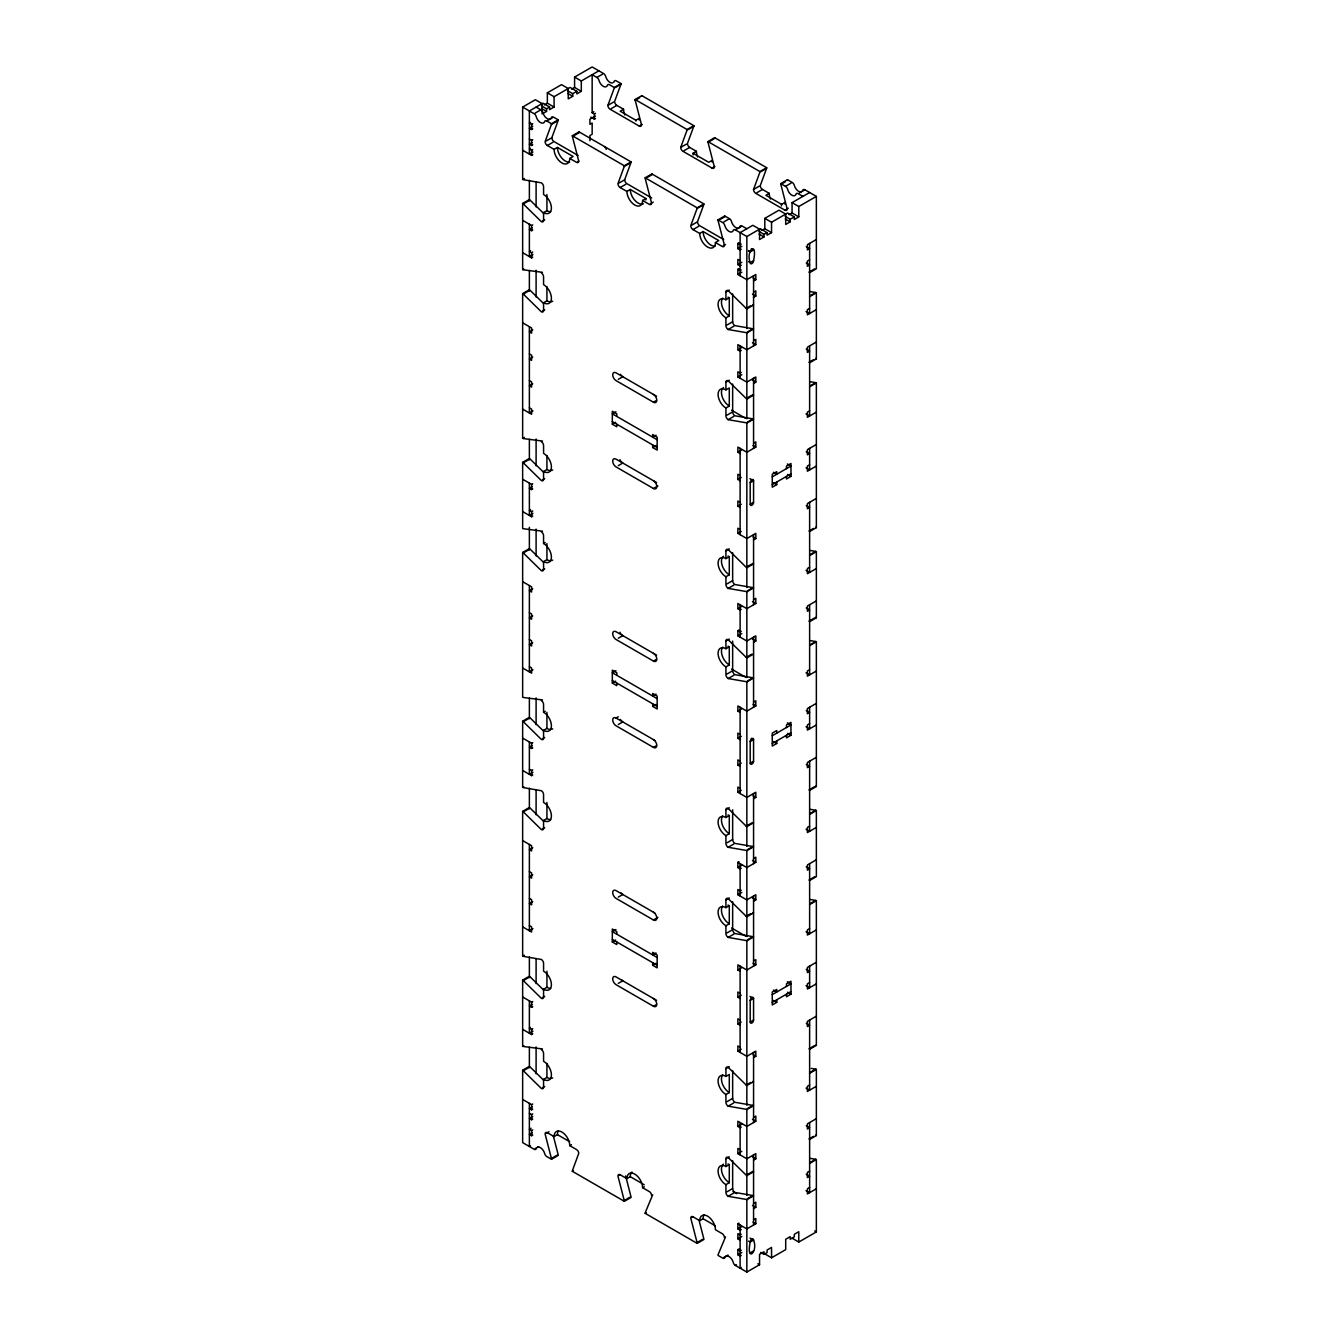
<?xml version="1.0" encoding="UTF-8"?>
<svg xmlns="http://www.w3.org/2000/svg" width="1339" height="1339" viewBox="0 0 1339 1339"><rect width="100%" height="100%" fill="white"/><g stroke="black" fill="none" stroke-linecap="round" stroke-linejoin="round"><path stroke-width="1.5" d="M753.572 260.687L750.208 262.628C745.338 250.711 757.874 239.564 753.572 260.687A2.377 1.372 -60 0 1 751.899 263.599A2.377 1.372 -60 0 1 750.208 262.628L748.534 261.657M550.764 118.635A6.344 3.666 60 0 0 551.4 117.631A3.163 1.824 60 0 1 553.509 117.129L558.246 119.857L551.517 123.74A3.18 1.824 60 0 1 551.417 124.427L545.107 141.616A3.163 1.824 60 0 0 547.35 145.499L554.078 149.382A11.097 6.41 60 0 0 561.928 162.973A11.097 6.41 60 0 0 569.761 158.437L573.125 156.496L557.442 147.441L554.078 149.382M546.228 140.963L551.835 137.733L558.145 120.543A3.18 1.824 60 0 0 558.246 119.857M642.067 124.46L639.272 126.084L610.132 109.262A3.163 1.824 60 0 1 607.889 105.379L614.199 88.19A3.18 1.824 60 0 0 614.283 87.504L621.011 83.621L616.291 80.892A3.163 1.824 60 0 0 614.183 81.394A6.344 3.666 60 0 1 613.547 82.399M621.011 83.621A3.18 1.824 60 0 1 620.928 84.307L614.601 101.496A3.163 1.824 60 0 0 616.844 105.379L623.572 109.262A11.097 6.41 60 0 0 624.861 114.953M577.611 161.684L578.733 161.031L572.423 136.545A3.163 1.824 60 0 1 572.322 135.758L579.051 131.875L631.071 161.902L624.342 165.785A3.163 1.824 60 0 1 624.242 166.471L617.932 183.661A3.163 1.824 60 0 0 620.175 187.544L626.903 191.427A11.097 6.41 60 0 0 634.753 205.018A11.097 6.41 60 0 0 642.603 200.482L645.967 198.54L630.267 189.485L626.903 191.427M619.053 183.008L624.66 179.777L630.97 162.588A3.163 1.824 60 0 0 631.071 161.902M714.892 166.505L712.097 168.128L682.957 151.307A3.163 1.824 60 0 1 680.714 147.424L687.024 130.234A3.163 1.824 60 0 0 687.125 129.548L693.836 125.665L641.833 95.638L635.104 99.521A3.163 1.824 60 0 0 635.205 100.308L641.515 124.795A3.163 1.824 60 0 1 639.272 126.084M693.836 125.665A3.163 1.824 60 0 1 693.753 126.351L687.443 143.541A3.163 1.824 60 0 0 689.685 147.424L696.397 151.307A11.097 6.41 60 0 0 697.686 156.998M642.603 200.482L649.315 204.365A3.163 1.824 60 0 0 651.557 203.076L645.247 178.606A3.163 1.824 60 0 1 645.164 177.802L651.875 173.919L703.896 203.946L697.167 207.83A3.18 1.824 60 0 1 697.083 208.516L690.757 225.705A3.163 1.824 60 0 0 692.999 229.588L699.728 233.471A11.097 6.41 60 0 0 707.578 247.062A11.097 6.41 60 0 0 715.428 242.543L718.792 240.602L703.092 231.53L699.728 233.471M691.878 225.069L697.485 221.822L703.795 204.633A3.18 1.824 60 0 0 703.896 203.946M788.286 208.231L784.922 210.173L755.782 193.352A3.163 1.824 60 0 1 753.539 189.469L759.849 172.279A3.18 1.824 60 0 0 759.949 171.593L766.678 167.71L714.658 137.683L707.929 141.566A3.163 1.824 60 0 0 708.03 142.352L714.34 166.839A3.163 1.824 60 0 1 712.097 168.128M766.678 167.71A3.18 1.824 60 0 1 766.577 168.396L760.267 185.585A3.163 1.824 60 0 0 762.51 189.469L769.239 193.352A11.097 6.41 60 0 0 770.511 199.042M652.679 1194.823L645.247 1212.649A3.163 1.824 60 0 0 645.164 1213.335L697.167 1243.362L703.896 1239.479A3.163 1.824 60 0 0 703.795 1238.692L699.058 1220.331M725.52 1236.868L718.072 1254.693A3.163 1.824 60 0 0 717.989 1255.379L722.709 1258.108A3.163 1.824 60 0 0 724.817 1257.606A6.344 3.666 60 0 1 729.052 1256.601A6.344 3.666 60 0 1 733.287 1262.493A3.163 1.824 60 0 0 735.396 1265.439L746.844 1272.05L759.548 1264.719L759.548 1254.358L764.033 1251.764L764.033 1254.358L767.063 1252.618L767.063 1250.023L771.549 1247.429L771.549 1257.79L764.82 1253.907M543.902 213.688L530.01 200.063A3.18 1.824 60 0 0 529.374 199.578L522.645 203.461A3.18 1.824 60 0 1 523.298 203.946L541.341 221.655A3.163 1.824 60 0 0 543.567 220.366L543.567 212.6A11.097 6.41 60 0 0 551.417 208.064A11.097 6.41 60 0 0 543.567 194.473L543.567 186.707A3.163 1.824 60 0 0 541.341 182.824L523.298 179.694A3.18 1.841 60 0 1 522.645 179.426L522.645 107.07L535.349 99.739L542.077 103.622L542.077 113.982M547.35 92.826L554.078 96.709L554.078 107.053L547.35 103.17L547.35 92.826L561.51 84.642L568.238 88.525L568.238 98.885L572.724 96.291L572.724 93.697L567.669 90.784M598.884 70.833L581.31 80.976L581.31 91.32L574.582 87.437L574.582 77.093L592.156 66.95L603.604 73.561A3.163 1.824 60 0 1 605.713 76.507A6.344 3.666 60 0 0 612.542 82.951M542.077 103.622L529.374 110.953L529.374 154.102L532.955 152.043M554.078 96.709L570.113 87.437L576.824 91.32L576.824 93.914L581.31 91.32M544.354 104.894L547.35 103.17M571.602 89.177L574.582 87.437M535.232 113.045L540.822 109.798A3.163 1.824 60 0 1 542.948 112.761A6.344 3.666 60 0 0 549.76 119.188M595.52 113.33L594.399 113.982L592.156 112.694L592.156 74.716L596.876 77.444L602.483 74.214M541.525 105.898L546.563 108.81L549.593 107.053L549.593 109.647L554.078 107.053M572.724 93.697L576.824 91.32M543.567 113.112L546.563 111.388L546.563 108.81M530.495 122.401L529.374 123.037L531.616 124.343L532.738 123.69M532.738 126.284L529.374 128.226L531.616 129.515L532.738 128.862M522.645 107.07L534.11 113.698A3.163 1.824 60 0 1 536.219 116.644A6.344 3.666 60 0 0 540.454 122.535A6.344 3.666 60 0 0 544.672 121.514A3.163 1.824 60 0 1 546.781 121.012L552.388 117.782M551.417 124.427L557.024 121.196M615.321 87.537L620.928 84.307M529.374 139.005L531.616 140.294L532.738 139.658M532.186 142.57L529.374 144.177L531.616 145.482L532.738 144.83M530.495 148.278L529.374 148.93L531.616 150.219L532.738 149.583M592.156 112.694L593.83 111.723M607.889 105.379L613.48 102.132M595.286 116.058L589.913 119.154L589.913 124.343L592.156 123.037L592.156 134.251L589.913 135.557L589.913 140.729M547.35 145.499L552.957 142.269M611.254 108.61L616.844 105.379M522.645 150.219L531.616 155.408L532.738 154.755M590.8 117.079L594.399 119.154L595.52 118.518M573.544 135.909L579.151 132.661A3.163 1.824 60 0 1 579.051 131.875M635.205 100.308L639.674 97.714M623.572 109.262L620.208 111.204L635.908 120.259L639.272 118.317A11.097 6.41 60 0 1 639.138 119.891M522.645 179.426L524.336 178.455M523.298 203.946L528.888 200.716M543.567 212.6L546.931 210.658A11.097 6.41 60 0 0 550.68 211.713M624.242 166.471L629.849 163.241M688.146 129.582L693.753 126.351M522.645 220.332L531.616 225.521L532.738 224.868M542.462 221.002L544.688 219.713M532.186 227.781L529.374 229.404L531.616 230.693L532.738 230.04M680.714 147.424L686.321 144.177M620.175 187.544L625.782 184.313M684.078 150.654L689.685 147.424M647.49 177.3L651.976 174.723A3.163 1.824 60 0 1 651.875 173.919M708.03 142.352L713.637 139.122M693.167 154.973A11.097 6.41 60 0 1 693.033 153.249L696.397 151.307M530.495 250.761L529.374 251.397L531.616 252.703L532.738 252.05M532.955 254.51L529.374 256.586L529.374 224.216M522.645 252.703L531.616 257.875L532.738 257.222M522.645 203.461L522.645 269.574L523.767 268.921M650.436 203.729L653.248 202.105M522.645 269.574A3.18 1.841 60 0 0 523.298 269.825L542.462 272.302M542.462 441.05L523.298 438.573A3.163 1.824 60 0 1 522.645 438.322L522.645 293.609L529.374 289.726A3.18 1.824 60 0 1 530.01 290.195L543.55 303.484M522.645 293.609A3.18 1.824 60 0 1 523.298 294.078L528.888 290.848M697.083 208.516L702.674 205.285M760.97 171.626L766.577 168.396M523.298 294.078L541.341 311.786A3.163 1.824 60 0 0 543.567 310.497L543.567 302.731L546.931 300.79A11.097 6.41 60 0 0 552.706 301.191M542.462 311.15L544.688 309.845M753.539 189.469L759.146 186.221M692.999 229.588L698.607 226.358M756.903 192.699L762.51 189.469M715.428 242.543L722.156 246.426A3.163 1.824 60 0 0 724.399 245.121L718.072 220.65A3.163 1.824 60 0 1 717.989 219.847L724.717 215.964L729.437 218.692A3.163 1.824 60 0 1 731.546 221.638A6.344 3.666 60 0 0 735.781 227.53A6.344 3.666 60 0 0 739.998 226.525A3.163 1.824 60 0 1 742.124 226.023L746.844 228.751M784.922 210.173A3.163 1.824 60 0 0 787.165 208.884L780.855 184.397A3.163 1.824 60 0 1 780.754 183.61L787.483 179.727L792.219 182.455A3.163 1.824 60 0 1 794.328 185.401A6.344 3.666 60 0 0 801.14 191.845M720.6 219.194L724.801 216.767A3.163 1.824 60 0 1 724.717 215.964M780.855 184.397L785.34 181.819M532.738 329.93L529.374 331.871L531.616 333.16L531.616 327.988L522.645 322.816M769.239 193.352L765.875 195.293L781.558 204.348L784.922 202.407A11.097 6.41 60 0 1 784.788 203.98M723.83 221.939L729.437 218.692M780.754 183.61L785.491 186.339L791.098 183.108M717.989 219.847L722.709 222.575A3.163 1.824 60 0 1 724.817 225.521A6.344 3.666 60 0 0 729.052 231.413A6.344 3.666 60 0 0 733.287 230.408A3.163 1.824 60 0 1 735.396 229.906L741.003 226.659M799.283 193.017L804.89 189.77L816.355 196.398L816.355 268.754L809.626 272.637M764.82 218.374L771.549 222.257L771.549 232.618L764.82 228.735L764.82 218.374L778.98 210.19L785.708 214.073L785.708 224.433L790.194 221.839L790.194 219.261L785.156 216.349M816.355 196.398L798.78 206.524L798.78 216.885L792.069 213.001L792.069 202.641L809.626 192.515M723.278 245.773L725.52 244.485M532.738 357.111L529.374 359.053L531.616 360.358L531.616 355.17L529.374 353.881M735.396 229.906L746.844 236.518L759.548 229.187L759.548 239.53L764.033 236.953L764.033 234.358L758.995 231.446M771.549 222.257L787.583 213.001L794.312 216.885L794.312 219.479L798.78 216.885M741.237 249.238L740.116 249.891L737.873 248.602L737.873 243.413L738.994 242.777M761.824 230.459L764.82 228.735M789.073 214.725L792.069 213.001M741.237 244.066L740.116 244.719L737.873 243.413M737.873 248.602L741.806 246.326M764.033 234.358L767.063 232.618L767.063 235.195L771.549 232.618M790.194 219.261L794.312 216.885M740.116 260.687L737.873 259.381L737.873 264.57L741.806 262.293M532.738 383.858L529.374 385.799L531.616 387.105L531.616 381.916L529.374 380.627M741.237 265.206L740.116 265.858L737.873 264.57M753.572 280.956L755.815 279.667L755.815 274.478L746.844 279.667L737.873 274.478L737.873 269.306L738.994 268.654M741.237 269.959L740.116 270.595L737.873 269.306M737.873 274.478L741.806 272.219M732.651 293.927L732.651 321.745A3.163 1.824 60 0 0 734.893 325.628L752.936 328.758A3.18 1.841 60 0 1 753.572 329.026L746.844 332.909A3.18 1.841 60 0 0 746.208 332.641L728.165 329.511A3.163 1.824 60 0 1 725.922 325.628L725.922 317.862A11.097 6.41 60 0 1 718.072 304.271A11.097 6.41 60 0 1 725.922 299.752L725.922 291.986L729.286 290.044M816.355 239.53L807.384 244.719L807.384 249.891L809.626 248.602L806.262 246.661M532.955 410.922L529.374 412.998L529.374 326.699M725.922 299.752L729.286 297.81L729.286 315.92L725.922 317.862M753.572 292.17L755.815 290.881L755.815 296.053L753.572 297.358M809.626 259.816L807.384 261.105L807.384 266.294L809.626 264.988L806.262 263.047M618.3 379.339L622.786 376.744A4.753 2.745 60 0 1 620.409 374.234M725.922 291.986A3.163 1.824 60 0 1 728.165 290.68L746.208 308.388L750.694 305.811M808.99 272.152L814.581 268.921M522.645 438.322L524.336 437.351M727.044 324.992L732.651 321.745M728.165 329.511L733.772 326.281M747.329 331.988L752.936 328.758M810.112 295.752L815.702 292.521A3.18 1.824 60 0 1 816.355 292.772L816.355 358.885L809.626 362.769M542.462 531.198L523.298 528.721A3.18 1.841 60 0 1 522.645 528.453L522.645 462.357L529.374 458.474A3.18 1.824 60 0 1 530.01 458.942L543.55 472.232M809.626 296.655L816.355 292.772M522.645 462.357A3.18 1.824 60 0 1 523.298 462.825L528.888 459.595M615.923 411.776L612.325 413.851L657.164 439.744M753.572 340.709L755.815 339.42L755.815 344.608L746.844 349.78L737.873 344.608L737.873 349.78L741.806 347.521M809.626 308.355L807.384 309.644L807.384 314.832L816.355 309.644M616.81 416.446L616.81 413.851L612.325 411.257L612.325 424.212L615.689 422.27M741.237 350.433L740.116 351.069L737.873 349.78M656.595 396.26L616.074 372.861A4.753 2.745 60 0 0 612.71 374.803A4.753 2.745 60 0 0 616.074 380.627L653.432 402.202L656.428 400.478M523.298 462.825L541.341 480.534A3.163 1.824 60 0 0 543.567 479.245L543.567 471.479L546.931 469.537A11.097 6.41 60 0 0 552.706 469.939M522.645 479.228L531.616 484.4L532.738 483.747M542.462 479.881L544.688 478.592M532.186 486.66L529.374 488.283L531.616 489.572L532.738 488.936M741.237 372.426L740.116 373.079L737.873 371.79L737.873 376.962L746.844 382.134L755.815 376.962L755.815 382.134L753.572 383.439M732.651 384.059L732.651 411.893A3.163 1.824 60 0 0 734.893 415.776L752.936 418.889A3.163 1.824 60 0 1 753.572 419.157L746.844 423.04A3.163 1.824 60 0 0 746.208 422.789L728.165 419.659A3.163 1.824 60 0 1 725.922 415.776L725.922 408.01A11.097 6.41 60 0 1 718.072 394.419A11.097 6.41 60 0 1 725.922 389.883L725.922 382.117L729.286 380.176M737.873 376.962L741.806 374.702M725.922 389.883L729.286 387.942L729.286 406.068L725.922 408.01M816.355 342.014L807.384 347.186L807.384 352.375L809.626 351.069L806.262 349.128M656.043 435.208L652.679 437.15L652.679 434.556L657.164 437.15L657.164 450.088L652.679 447.511L652.679 444.916M530.495 509.64L529.374 510.293L531.616 511.582L532.738 510.929M532.955 513.389L529.374 515.465L529.374 483.111M618.3 465.637L622.786 463.043A4.753 2.745 60 0 1 620.945 461.352M522.645 511.582L531.616 516.754L532.738 516.118M652.679 447.511L656.043 445.569M747.329 397.884L751.815 395.29M808.99 362.283L813.459 359.706M727.044 415.123L732.651 411.893M728.165 419.659L733.772 416.412M747.329 422.136L752.936 418.889M810.112 385.883L815.702 382.653A3.18 1.824 60 0 1 816.355 382.921L816.355 527.633L809.626 531.516M542.462 699.946L523.298 697.468A3.163 1.824 60 0 1 522.645 697.201L522.645 552.488L529.374 548.605A3.18 1.824 60 0 1 530.01 549.074L543.55 562.363M809.626 386.804L816.355 382.921M522.645 552.488A3.18 1.824 60 0 1 523.298 552.957L528.888 549.726M523.298 552.957L541.341 570.665A3.163 1.824 60 0 0 543.567 569.376L543.567 561.61A11.097 6.41 60 0 0 551.417 557.074A11.097 6.41 60 0 0 543.567 543.483L545.258 542.513M656.595 482.559L616.074 459.16A4.753 2.745 60 0 0 612.71 461.101A4.753 2.745 60 0 0 616.074 466.926L653.432 488.501L657.918 485.906M543.567 561.61L546.931 559.669A11.097 6.41 60 0 0 550.68 560.74M753.572 443.192L755.815 441.903L755.815 447.075L746.844 452.247L737.873 447.075L737.873 452.247L741.237 450.306M809.626 410.839L807.384 412.127L807.384 417.299L816.355 412.127M542.462 570.029L544.688 568.724M532.738 588.809L529.374 590.75L531.616 592.056L531.616 586.867L522.645 581.695M740.116 475.546L737.873 474.257L737.873 479.429L741.237 477.487M750.208 482.676L753.572 480.734A2.377 1.372 -60 0 0 751.899 479.764A2.377 1.372 -60 0 0 750.208 482.676L750.208 504.251A2.377 1.372 -60 0 0 751.899 505.221A2.377 1.372 -60 0 0 753.572 502.309L753.572 480.734L749.991 478.659M816.355 444.481L807.384 449.67L807.384 454.842L809.626 453.553L806.262 451.611M772.252 476.851L790.947 466.056L787.349 463.98M532.738 615.99L529.374 617.932L531.616 619.237L531.616 614.049L529.374 612.76M772.252 484.618L790.947 473.822M740.116 502.309L737.873 501.004L737.873 506.192L741.237 504.251M809.626 464.767L807.384 466.056L807.384 471.244L816.355 466.056M776.754 482.007L776.754 484.601L772.268 487.195L772.268 474.24L776.754 471.663L776.754 474.24L773.39 472.299M786.478 468.633L786.478 466.056L790.964 463.461L790.964 476.399L786.478 478.994L786.478 476.399M750.208 504.251L753.572 502.309M532.738 642.753L529.374 644.695L531.616 645.984L531.616 640.812L529.374 639.506M740.116 529.491L737.873 528.185L737.873 533.374L741.237 531.432M816.355 498.426L807.384 503.598L807.384 508.77L809.626 507.481L806.262 505.539M732.651 552.806L732.651 580.641A3.163 1.824 60 0 0 734.893 584.524L752.936 587.637A3.18 1.841 60 0 1 753.572 587.905L746.844 591.788A3.18 1.841 60 0 0 746.208 591.52L728.165 588.407A3.163 1.824 60 0 1 725.922 584.524L725.922 576.758A11.097 6.41 60 0 1 718.072 563.167A11.097 6.41 60 0 1 725.922 558.631L725.922 550.865L729.286 548.923M753.572 539.835L755.815 538.546L755.815 533.374L746.844 538.546L737.873 533.374M532.955 669.801L529.374 671.877L529.374 585.578M725.922 558.631L729.286 556.689L729.286 574.816L725.922 576.758M618.3 638.218L622.786 635.623A4.753 2.745 60 0 1 620.945 633.933M747.329 566.631L751.815 564.037M808.99 531.031L813.459 528.453M727.044 583.871L732.651 580.641M728.165 588.407L733.772 585.16M747.329 590.884L752.936 587.637M810.112 554.631L815.702 551.4A3.18 1.824 60 0 1 816.355 551.668L816.355 617.764L809.626 621.647M543.55 821.242L530.01 807.969A3.163 1.824 60 0 0 529.374 807.484L522.645 811.367A3.163 1.824 60 0 1 523.298 811.852L541.341 829.561A3.163 1.824 60 0 0 543.567 828.255L543.567 820.489A11.097 6.41 60 0 0 551.417 815.97A11.097 6.41 60 0 0 543.567 802.379L543.567 794.613A3.163 1.824 60 0 0 541.341 790.73L523.298 787.6A3.163 1.824 60 0 1 522.645 787.332L522.645 721.236L529.374 717.353A3.163 1.824 60 0 1 530.01 717.821L543.55 731.111M809.626 555.551L816.355 551.668M522.645 721.236A3.163 1.824 60 0 1 523.298 721.704L528.888 718.474M523.298 721.704L541.341 739.413A3.163 1.824 60 0 0 543.567 738.124L543.567 730.358A11.097 6.41 60 0 0 551.417 725.822A11.097 6.41 60 0 0 543.567 712.231L545.258 711.26M615.923 670.672L612.325 672.73L657.164 698.623M753.572 599.604L755.815 598.299L755.815 603.487L746.844 608.659L737.873 603.487L737.873 608.659L741.806 606.4M809.626 567.234L807.384 568.539L807.384 573.711L816.355 568.539M616.81 675.325L616.81 672.73L612.325 670.153L612.325 683.091L615.689 681.149M741.237 609.312L740.116 609.948L737.873 608.659M656.595 655.156L616.074 631.74A4.753 2.745 60 0 0 612.71 633.682A4.753 2.745 60 0 0 616.074 639.506L653.432 661.081L656.428 659.357M543.567 730.358L546.931 728.416A11.097 6.41 60 0 0 550.68 729.487M522.645 738.107L531.616 743.279L532.738 742.643M542.462 738.777L544.688 737.471M532.186 745.555L529.374 747.162L531.616 748.468L532.738 747.815M753.572 642.318L755.815 641.03L755.815 635.841L746.844 641.03L737.873 635.841L737.873 630.669L738.994 630.016M741.237 631.322L740.116 631.958L737.873 630.669M732.651 641.08L732.651 670.772A3.163 1.824 60 0 0 734.893 674.655L752.936 677.785A3.163 1.824 60 0 1 753.572 678.036L746.844 681.919A3.163 1.824 60 0 0 746.208 681.668L728.165 678.538A3.163 1.824 60 0 1 725.922 674.655L725.922 666.889A11.097 6.41 60 0 1 718.072 653.298A11.097 6.41 60 0 1 725.922 648.762L725.922 640.996L729.286 639.054M737.873 635.841L741.806 633.581M725.922 648.762L729.286 646.821L729.286 664.947L725.922 666.889M816.355 600.893L807.384 606.065L807.384 611.254L809.626 609.948L806.262 608.006M656.043 694.087L652.679 696.029L652.679 693.451L657.164 696.029L657.164 708.984L652.679 706.389L652.679 703.795M656.428 745.656L653.432 747.38L616.074 725.805A4.753 2.745 60 0 1 612.71 719.98A4.753 2.745 60 0 1 616.074 718.039L618.3 716.75M529.374 769.172L531.616 770.461L532.738 769.825M532.955 772.285L529.374 774.344L529.374 741.99M618.3 724.516L622.786 721.922A4.753 2.745 60 0 1 620.409 719.411M522.645 770.461L531.616 775.649L532.738 774.996M652.679 706.389L656.043 704.448M725.922 640.996A3.163 1.824 60 0 1 728.165 639.707L746.208 657.416L751.815 654.185M808.99 621.179L814.581 617.932M522.645 787.332L523.767 786.696M753.572 654.018L746.844 657.901A3.18 1.824 60 0 1 746.208 657.416M727.044 674.002L732.651 670.772M728.165 678.538L733.772 675.308M747.329 681.015L752.936 677.785M810.112 644.779L815.702 641.532A3.18 1.824 60 0 1 816.355 641.799L816.355 786.512L809.626 790.395M809.626 645.683L816.355 641.799M523.298 811.852L528.888 808.605M543.567 820.489L546.931 818.547A11.097 6.41 60 0 0 550.68 819.619M753.572 702.071L755.815 700.782L755.815 705.954L746.844 711.143L737.873 705.954L737.873 711.143L741.237 709.201M809.626 669.718L807.384 671.006L807.384 676.195L816.355 671.006M542.462 828.908L544.688 827.619M532.738 847.704L529.374 849.646L531.616 850.934L531.616 845.763L522.645 840.574M740.116 734.442L737.873 733.136L737.873 738.325L741.237 736.383M750.208 741.555L753.572 739.613A2.377 1.372 -60 0 0 751.899 738.643A2.377 1.372 -60 0 0 750.208 741.555L750.208 763.13A2.377 1.372 -60 0 0 751.899 764.1A2.377 1.372 -60 0 0 753.572 761.188L753.572 739.613L751.33 738.325M816.355 703.377L807.384 708.549L807.384 713.72L809.626 712.432L806.262 710.49M772.252 735.73L790.947 724.935L787.349 722.876M532.738 874.886L529.374 876.827L531.616 878.116L531.616 872.944L529.374 871.639M772.252 743.496L790.947 732.718M740.116 761.188L737.873 759.899L737.873 765.071L741.237 763.13M809.626 723.646L807.384 724.951L807.384 730.123L816.355 724.951M776.754 740.902L776.754 743.48L772.268 746.074L772.268 733.136L776.754 730.542L776.754 733.136M786.478 727.529L786.478 724.935L790.964 722.34L790.964 735.295L786.478 737.873L786.478 735.295M750.208 763.13L753.572 761.188M532.738 901.632L529.374 903.574L531.616 904.863L531.616 899.691L529.374 898.402M740.116 788.37L737.873 787.081L737.873 792.253L741.237 790.311M816.355 757.305L807.384 762.477L807.384 767.665L809.626 766.36L806.262 764.418M732.651 809.827L732.651 839.52A3.163 1.824 60 0 0 734.893 843.403L752.936 846.533A3.163 1.824 60 0 1 753.572 846.784L746.844 850.667A3.163 1.824 60 0 0 746.208 850.416L728.165 847.286A3.163 1.824 60 0 1 725.922 843.403L725.922 835.636A11.097 6.41 60 0 1 718.072 822.046A11.097 6.41 60 0 1 725.922 817.51L725.922 809.744L729.286 807.802M753.572 798.73L755.815 797.425L755.815 792.253L746.844 797.425L737.873 792.253M532.955 928.68L529.374 930.756L529.374 844.457M725.922 817.51L729.286 815.568L729.286 833.695L725.922 835.636M618.3 897.097L622.786 894.519A4.753 2.745 60 0 1 620.945 892.812M725.922 809.744A3.163 1.824 60 0 1 728.165 808.455L746.208 826.163L751.815 822.933M808.99 789.926L814.581 786.679M522.645 811.367L522.645 956.079L524.336 955.109M753.572 822.749L746.844 826.632A3.18 1.824 60 0 1 746.208 826.163M727.044 842.75L732.651 839.52M728.165 847.286L733.772 844.055M747.329 849.763L752.936 846.533M810.112 813.526L815.702 810.279A3.163 1.824 60 0 1 816.355 810.547L816.355 876.643L809.626 880.526M542.462 1048.956L523.298 1046.479A3.163 1.824 60 0 1 522.645 1046.228L522.645 980.115L529.374 976.231A3.163 1.824 60 0 1 530.01 976.717L543.55 989.99M809.626 814.43L816.355 810.547M522.645 980.115A3.163 1.824 60 0 1 523.298 980.6L528.888 977.353M615.923 929.551L612.325 931.626L657.164 957.502M741.237 868.191L740.116 868.844L737.873 867.538L737.873 862.366L738.994 861.713M737.873 867.538L741.806 865.279M753.572 858.483L755.815 857.194L755.815 862.366L746.844 867.538L737.873 862.366M809.626 826.13L807.384 827.418L807.384 832.59L816.355 827.418M616.81 934.204L616.81 931.626L612.325 929.032L612.325 941.97L615.689 940.028M654.821 912.997L616.074 890.636A4.753 2.745 60 0 0 612.71 892.577A4.753 2.745 60 0 0 616.074 898.402L653.432 919.977L657.918 917.382M523.298 980.6L541.341 998.308A3.163 1.824 60 0 0 543.567 997.003L543.567 989.236L546.931 987.295A11.097 6.41 60 0 0 550.68 988.366M522.645 996.986L531.616 1002.158L532.738 1001.522M542.462 997.655L544.688 996.367M532.186 1004.434L529.374 1006.041L531.616 1007.346L532.738 1006.694M741.237 890.201L740.116 890.837L737.873 889.548L737.873 894.72L746.844 899.908L755.815 894.72L755.815 899.908L753.572 901.197M732.651 901.833L732.651 929.651A3.163 1.824 60 0 0 734.893 933.534L752.936 936.664A3.163 1.824 60 0 1 753.572 936.932L746.844 940.815A3.163 1.824 60 0 0 746.208 940.547L728.165 937.417A3.163 1.824 60 0 1 725.922 933.534L725.922 925.768A11.097 6.41 60 0 1 718.072 912.177A11.097 6.41 60 0 1 725.922 907.658L725.922 899.892L729.286 897.95M737.873 894.72L741.806 892.46M725.922 907.658L729.286 905.716L729.286 923.826L725.922 925.768M816.355 859.772L807.384 864.961L807.384 870.132L809.626 868.844L806.262 866.902M656.043 952.983L652.679 954.925L652.679 952.33L657.164 954.925L657.164 967.863L652.679 965.268L652.679 962.691M530.495 1027.415L529.374 1028.051L531.616 1029.356L532.738 1028.703M532.955 1031.164L529.374 1033.239L529.374 1000.869M618.3 983.395L622.786 980.801A4.753 2.745 60 0 1 621.547 979.813M522.645 1029.356L531.616 1034.528L532.738 1033.875M652.679 965.268L656.043 963.327M725.922 899.892A3.163 1.824 60 0 1 728.165 898.586L746.208 916.294L750.694 913.717M808.99 880.058L814.581 876.827M522.645 1046.228L523.767 1045.575M727.044 932.898L732.651 929.651M728.165 937.417L733.772 934.187M747.329 939.894L752.936 936.664M810.112 903.658L815.702 900.427A3.163 1.824 60 0 1 816.355 900.678L816.355 1045.391L809.626 1049.274M553.258 1135.623L558.145 1154.603A3.163 1.824 60 0 1 558.246 1155.39L551.517 1159.273L546.781 1156.545A3.163 1.824 60 0 1 544.672 1153.599A6.344 3.666 60 0 0 540.454 1147.707A6.344 3.666 60 0 0 536.219 1148.711A3.163 1.824 60 0 1 534.11 1149.23L522.645 1142.602L522.645 1070.246L529.374 1066.363A3.163 1.824 60 0 1 530.01 1066.848L543.55 1080.138M809.626 904.561L816.355 900.678M522.645 1070.246A3.163 1.824 60 0 1 523.298 1070.731L528.888 1067.501M656.595 1000.333L616.074 976.918A4.753 2.745 60 0 0 612.71 978.859A4.753 2.745 60 0 0 616.074 984.684L653.432 1006.259L656.428 1004.535M523.298 1070.731L541.341 1088.44A3.163 1.824 60 0 0 543.567 1087.151L543.567 1079.385L546.931 1077.443A11.097 6.41 60 0 0 552.706 1077.845M753.572 960.95L755.815 959.661L755.815 964.85L746.844 970.022L737.873 964.85L737.873 970.022L741.237 968.08M809.626 928.596L807.384 929.885L807.384 935.074L816.355 929.885M542.462 1087.787L544.688 1086.498M522.645 1099.47L531.616 1104.642L532.738 1103.989M532.186 1106.901L529.374 1108.525L531.616 1109.813L532.738 1109.177M529.374 1113.278L531.616 1114.567L532.738 1113.914M740.116 993.32L737.873 992.032L737.873 997.204L741.237 995.262M532.738 1116.508L529.374 1118.45L531.616 1119.739L532.738 1119.103M750.208 1000.434L753.572 998.492L753.572 1020.067A2.377 1.372 -60 0 1 751.899 1022.979A2.377 1.372 -60 0 1 750.208 1022.008L750.208 1000.434A2.377 1.372 -60 0 1 751.899 997.522A2.377 1.372 -60 0 1 753.572 998.492L749.991 996.434M816.355 962.256L807.384 967.428L807.384 972.616L809.626 971.311L806.262 969.369M531.064 1128.258L529.374 1129.229L531.616 1130.534L532.738 1129.882M532.186 1132.794L529.374 1134.418L531.616 1135.706L532.738 1135.054M772.252 994.609L790.947 983.83L787.349 981.755M772.252 1002.375L790.947 991.596M546.228 1133.363L549.023 1131.74M740.116 1020.067L737.873 1018.778L737.873 1023.95L741.237 1022.008M809.626 982.525L807.384 983.83L807.384 989.002L816.355 983.83M776.754 999.781L776.754 1002.375L772.268 1004.953L772.268 992.015L776.754 989.421L776.754 992.015L773.39 990.073M786.478 986.408L786.478 983.814L790.964 981.236L790.964 994.174L786.478 996.768L786.478 994.174M530.495 1145.849L529.374 1146.485L529.374 1103.353M750.208 1022.008L753.572 1020.067M551.517 1159.273A3.163 1.824 60 0 0 551.417 1158.486L545.107 1133.999A3.163 1.824 60 0 1 547.35 1132.71L554.078 1136.593L557.442 1134.652A11.097 6.41 60 0 1 558.38 1130.886M535.232 1148.577L536.353 1147.925M537.475 1147.289L538.596 1146.636M554.078 1136.593A11.097 6.41 60 0 1 561.928 1132.058A11.097 6.41 60 0 1 569.761 1145.648L571.452 1144.678M551.417 1158.486L557.024 1155.239M740.116 1047.249L737.873 1045.96L737.873 1051.132L741.237 1049.19M732.651 1070.581L732.651 1098.398A3.163 1.824 60 0 0 734.893 1102.282L752.936 1105.411A3.163 1.824 60 0 1 753.572 1105.679L746.844 1109.562A3.163 1.824 60 0 0 746.208 1109.295L728.165 1106.165A3.163 1.824 60 0 1 725.922 1102.282L725.922 1094.515A11.097 6.41 60 0 1 718.072 1080.924A11.097 6.41 60 0 1 725.922 1076.405L725.922 1068.639L729.286 1066.698M816.355 1016.184L807.384 1021.372L807.384 1026.544L809.626 1025.256L806.262 1023.314M753.572 1057.609L755.815 1056.32L755.815 1051.132L746.844 1056.32L737.873 1051.132M725.922 1076.405L729.286 1074.464L729.286 1092.574L725.922 1094.515M625.631 1175.927L630.97 1196.648A3.163 1.824 60 0 1 631.071 1197.434L624.342 1201.317L572.322 1171.29L573.443 1170.637M725.922 1068.639A3.163 1.824 60 0 1 728.165 1067.334L746.208 1085.042L750.694 1082.448M808.99 1048.805L814.581 1045.558M727.044 1101.646L732.651 1098.398M728.165 1106.165L733.772 1102.934M619.053 1175.408L620.175 1174.755L626.903 1178.638L630.267 1176.696A11.097 6.41 60 0 1 631.924 1172.094M747.329 1108.642L752.936 1105.411M810.112 1072.405L815.702 1069.175A3.163 1.824 60 0 1 816.355 1069.426L816.355 1135.539L809.626 1139.422M809.626 1073.309L816.355 1069.426M753.572 1117.362L755.815 1116.073L755.815 1121.245L746.844 1126.434L737.873 1121.245L737.873 1126.434L741.806 1124.157M809.626 1085.008L807.384 1086.297L807.384 1091.486L816.355 1086.297M741.237 1127.07L740.116 1127.723L737.873 1126.434M626.903 1178.638A11.097 6.41 60 0 1 634.753 1174.102A11.097 6.41 60 0 1 642.603 1187.693L644.277 1186.722M624.342 1201.317A3.163 1.824 60 0 0 624.242 1200.531L629.849 1197.284M732.651 1160.712L732.651 1188.547A3.163 1.824 60 0 0 734.893 1192.43L752.936 1195.543A3.163 1.824 60 0 1 753.572 1195.811L746.844 1199.694A3.163 1.824 60 0 0 746.208 1199.426L728.165 1196.313A3.163 1.824 60 0 1 725.922 1192.43L725.922 1184.664A11.097 6.41 60 0 1 718.072 1171.073A11.097 6.41 60 0 1 725.922 1166.537L725.922 1158.771L729.286 1156.829M740.116 1149.732L737.873 1148.427L737.873 1153.615L741.806 1151.339M725.922 1166.537L729.286 1164.595L729.286 1182.722L725.922 1184.664M645.164 1213.335L646.285 1212.699M816.355 1118.668L807.384 1123.839L807.384 1129.011L809.626 1127.723L806.262 1125.781M753.572 1160.076L755.815 1158.787L755.815 1153.615L746.844 1158.787L737.873 1153.615M747.329 1174.537L751.815 1171.943M808.99 1138.937L813.459 1136.342M727.044 1191.777L732.651 1188.547M691.878 1217.452L692.999 1216.8L699.728 1220.683L703.092 1218.741A11.097 6.41 60 0 1 704.046 1214.975M728.165 1196.313L733.772 1193.066M747.329 1198.79L752.936 1195.543M810.112 1162.537L815.702 1159.306A3.163 1.824 60 0 1 816.355 1159.574L816.355 1231.93L798.78 1242.056L792.069 1238.173M809.626 1163.457L816.355 1159.574M753.572 1203.443L755.815 1202.154L755.815 1207.326L753.572 1208.632M809.626 1171.089L807.384 1172.378L807.384 1177.55L809.626 1176.261L806.262 1174.32M697.167 1243.362A3.163 1.824 60 0 0 697.083 1242.575L702.674 1239.345M741.237 1229.553L740.116 1230.19L737.873 1228.901L737.873 1223.729L738.994 1223.076M737.873 1228.901L741.806 1226.641M753.572 1219.846L755.815 1218.54L755.815 1223.729L746.844 1228.901L737.873 1223.729M809.626 1187.475L807.384 1188.781L807.384 1193.953L816.355 1188.781M741.237 1234.29L740.116 1234.943L737.873 1233.654L737.873 1238.826L740.116 1240.115M737.873 1238.826L741.806 1236.566M723.83 1257.472L728.031 1255.045M741.237 1255.446L740.116 1256.082L737.873 1254.794L737.873 1249.622L738.994 1248.969M741.237 1250.258L740.116 1250.911L737.873 1249.622M737.873 1254.794L741.806 1252.534M750.208 1252.852L753.572 1250.911M735.396 1265.439L736.517 1264.786M741.237 1267.514L740.116 1268.167L740.116 1225.018M771.549 1257.79L785.708 1249.622L785.708 1239.261L790.194 1236.667L790.194 1239.261L794.312 1236.885L794.312 1234.29L798.78 1231.713L798.78 1242.056M809.693 291.484L815.702 292.521M810.296 381.715L815.702 382.653M810.296 550.463L815.702 551.4M810.296 640.594L815.702 641.532M810.296 809.342L815.702 810.279M810.296 899.49L815.702 900.427M811.2 1068.388L815.702 1069.175M810.296 1158.369L815.702 1159.306M614.283 87.504L609.563 84.775A3.163 1.824 60 0 0 607.454 85.278A6.344 3.666 60 0 1 603.22 86.282A6.344 3.666 60 0 1 599.002 80.39A3.163 1.824 60 0 0 596.876 77.444M635.104 99.521L687.125 129.548M707.929 141.566L759.949 171.593M802.898 196.398L798.178 193.653A3.163 1.824 60 0 0 796.052 194.172A6.344 3.666 60 0 1 791.834 195.176A6.344 3.666 60 0 1 787.6 189.284A3.163 1.824 60 0 0 785.491 186.339M574.582 77.093L581.31 80.976M792.069 202.641L798.78 206.524M693.033 153.249L708.733 162.304L712.097 160.362A11.097 6.41 60 0 1 711.963 161.935M567.669 93.379L572.724 96.291M785.156 218.927L790.194 221.839M542.864 103.17L549.593 107.053M760.334 228.735L767.063 232.618M759.548 229.187L752.819 225.303L740.116 232.635L740.116 275.784M541.525 108.476L546.563 111.388M758.995 234.04L764.033 236.953M536.102 107.07L540.822 109.798M546.781 121.012L551.517 123.74M572.322 135.758L624.342 165.785M645.164 177.802L697.167 207.83M751.33 248.602L753.572 249.891L750.208 251.832L748.534 250.862M748.534 250.544L750.208 251.514M578.08 155.475L554.078 141.616A3.163 1.824 60 0 1 551.835 137.733M651.675 197.971L626.903 183.661A3.163 1.824 60 0 1 624.66 179.777M723.73 239.564L699.728 225.705A3.163 1.824 60 0 1 697.485 221.822M569.761 158.437L576.49 162.32A3.163 1.824 60 0 0 578.733 161.031M753.02 278.043L755.815 279.667M806.045 311.468L809.626 313.527L809.626 243.413M752.451 294.111L755.815 296.053M752.451 342.667L755.815 344.608M752.451 380.192L755.815 382.134M806.045 413.935L809.626 416.011L809.626 345.897M731.563 410.203L745.823 418.438M806.045 467.88L809.626 469.939L809.626 448.364M753.02 445.452L755.815 447.075M787.6 474.458L790.964 476.399M737.873 452.247L740.116 453.553M773.39 482.659L776.754 484.601M737.873 479.429L740.116 480.734M612.325 421.618L657.164 447.511M612.325 424.212L616.81 426.79L616.81 424.212M737.873 506.192L740.116 507.481M529.374 407.809L531.616 409.115L531.616 414.287L522.645 409.115M753.02 536.922L755.815 538.546M806.045 570.347L809.626 572.423L809.626 502.309M752.451 601.546L755.815 603.487M752.451 639.088L755.815 641.03M806.045 672.814L809.626 674.889L809.626 604.776M731.563 669.082L745.823 677.316M806.045 726.759L809.626 728.834L809.626 707.26M753.02 704.347L755.815 705.954M787.6 733.354L790.964 735.295M737.873 711.143L740.116 712.432M773.39 741.538L776.754 743.48M737.873 738.325L740.116 739.613M612.325 680.497L657.164 706.389M612.325 683.091L616.81 685.685L616.81 683.091M737.873 765.071L740.116 766.36M529.374 666.688L531.616 667.994L531.616 673.166L522.645 667.994M753.02 795.818L755.815 797.425M616.074 718.039L654.821 740.417M806.045 829.226L809.626 831.301L809.626 761.188M752.451 860.425L755.815 862.366M752.451 897.967L755.815 899.908M806.045 931.71L809.626 933.768L809.626 863.655M731.563 927.977L745.823 936.212M806.045 985.638L809.626 987.713L809.626 966.139M753.02 963.226L755.815 964.85M787.6 992.232L790.964 994.174M737.873 970.022L740.116 971.311M773.39 1000.434L776.754 1002.375M737.873 997.204L740.116 998.492M612.325 939.392L657.164 965.268M612.325 941.97L616.81 944.564L616.81 941.97M737.873 1023.95L740.116 1025.256M529.374 925.584L531.616 926.873L531.616 932.044L522.645 926.873M753.02 1054.697L755.815 1056.32M806.045 1088.122L809.626 1090.18L809.626 1020.067M752.451 1119.304L755.815 1121.245M752.451 1156.846L755.815 1158.787M806.045 1190.589L809.626 1192.664L809.626 1122.551M814.664 1230.959L816.355 1231.93M733.036 1191.593L736.634 1193.668M752.451 1205.385L755.815 1207.326M753.02 1222.105L755.815 1223.729M749.991 1238.056L753.572 1240.115C758.46 1252.032 745.907 1263.162 750.208 1242.056A2.377 1.372 -60 0 1 751.899 1239.144A2.377 1.372 -60 0 1 753.572 1240.115L750.208 1242.056L748.534 1241.086M557.442 1134.652L569.644 1141.698M630.267 1176.696L644.21 1184.747M703.092 1218.741L715.294 1225.788M760.669 1252.417L764.033 1254.358M569.761 1145.648L576.49 1149.532A3.163 1.824 60 0 1 578.733 1153.415L572.423 1170.604A3.163 1.824 60 0 0 572.322 1171.29M642.603 1187.693L649.315 1191.576A3.163 1.824 60 0 1 651.557 1195.459M757.874 1263.748L759.548 1264.719M697.083 1242.575L690.757 1218.088A3.163 1.824 60 0 1 692.999 1216.8M624.242 1200.531L617.932 1176.044A3.163 1.824 60 0 1 620.175 1174.755M753.572 275.784L753.572 345.897M753.572 378.251L753.572 448.364M753.572 534.663L753.572 604.776M753.572 637.146L753.572 707.26M753.572 793.542L753.572 863.655M753.572 896.025L753.572 966.139M753.572 1052.437L753.572 1122.551M753.572 1154.904L753.572 1225.018M746.844 236.518L746.844 328.574M746.844 332.909L746.844 418.705M746.844 423.04L746.844 587.47M746.844 591.788L746.844 677.584M746.844 681.919L746.844 846.365M746.844 850.667L746.844 936.463M746.844 940.815L746.844 1105.244M746.844 1109.562L746.844 1195.426M746.844 1199.694L746.844 1272.05M740.116 345.897L740.116 378.251M740.116 448.364L740.116 534.663M740.116 604.776L740.116 637.146M740.116 707.26L740.116 793.542M740.116 863.655L740.116 896.025M740.116 966.139L740.116 1052.437M740.116 1122.551L740.116 1154.904M594.399 113.982L594.399 119.154M546.931 194.54L546.931 210.658M546.931 286.697L546.931 300.79M546.931 455.444L546.931 469.537M546.931 543.567L546.931 559.669M546.931 712.315L546.931 728.416M546.931 802.446L546.931 818.547M546.931 971.193L546.931 987.295M546.931 1063.35L546.931 1077.443M543.567 543.483L543.567 535.717A3.163 1.824 60 0 0 541.341 531.834M543.567 712.231L543.567 704.465A3.163 1.824 60 0 0 541.341 700.582M536.102 182.121L536.102 206.892M536.102 270.244L536.102 297.024M536.102 439.008L536.102 465.805M536.102 529.123L536.102 555.919M536.102 697.904L536.102 724.684M536.102 790.06L536.102 814.798M536.102 958.841L536.102 983.562M536.102 1046.914L536.102 1073.761M531.616 124.343L531.616 129.515M531.616 140.294L531.616 145.482M531.616 150.219L531.616 155.408M531.616 225.521L531.616 230.693M531.616 252.703L531.616 257.875M531.616 484.4L531.616 489.572M531.616 511.582L531.616 516.754M531.616 743.279L531.616 748.468M531.616 770.461L531.616 775.649M531.616 1002.158L531.616 1007.346M531.616 1029.356L531.616 1034.528M531.616 1104.642L531.616 1109.813M531.616 1114.567L531.616 1119.739M531.616 1130.534L531.616 1135.706M529.374 180.296L529.374 200.95M529.374 270.478L529.374 291.082M529.374 439.259L529.374 459.863M529.374 527.298L529.374 549.961M529.374 698.138L529.374 718.742M529.374 788.253L529.374 808.856M529.374 957.017L529.374 977.621M529.374 1047.165L529.374 1067.819M620.409 460.532A4.753 2.745 60 0 1 619.974 459.662M653.432 480.734A4.753 2.745 60 0 1 656.796 486.559A4.753 2.745 60 0 1 653.432 488.501M653.432 394.436A4.753 2.745 60 0 1 656.796 400.261A4.753 2.745 60 0 1 653.432 402.202M569.577 162.036A11.097 6.41 60 0 1 561.543 157.784A11.097 6.41 60 0 1 557.442 147.441M643.423 203.746A11.097 6.41 60 0 1 634.954 200.499A11.097 6.41 60 0 1 630.267 189.485M645.967 198.54A11.097 6.41 60 0 1 645.85 199.98M715.227 246.125A11.097 6.41 60 0 1 707.21 241.874A11.097 6.41 60 0 1 703.092 231.53M725.922 382.117A3.163 1.824 60 0 1 728.165 380.828L746.208 398.537A3.18 1.824 60 0 0 746.844 399.005L753.572 395.122A3.18 1.824 60 0 1 752.936 394.654M729.286 406.068A11.097 6.41 60 0 1 722.106 396.495A11.097 6.41 60 0 1 723.512 387.54M729.286 315.92A11.097 6.41 60 0 1 722.391 307.2A11.097 6.41 60 0 1 722.725 298.112M727.998 297.191A11.097 6.41 60 0 1 729.286 297.81M746.208 308.388A3.18 1.824 60 0 0 746.844 308.874L753.572 304.991A3.18 1.824 60 0 1 753.087 304.656M541.341 272.955A3.163 1.824 60 0 1 543.567 276.838L543.567 284.604A11.097 6.41 60 0 1 551.417 298.195A11.097 6.41 60 0 1 543.567 302.731M729.286 664.947A11.097 6.41 60 0 1 722.391 656.21A11.097 6.41 60 0 1 722.725 647.139M727.998 646.201A11.097 6.41 60 0 1 729.286 646.821M729.286 574.816A11.097 6.41 60 0 1 722.106 565.242A11.097 6.41 60 0 1 723.512 556.288M727.998 556.07A11.097 6.41 60 0 1 729.286 556.689M725.922 550.865A3.163 1.824 60 0 1 728.165 549.576L746.208 567.284A3.18 1.824 60 0 0 746.844 567.753L753.572 563.87A3.18 1.824 60 0 1 752.936 563.401M541.341 441.703A3.163 1.824 60 0 1 543.567 445.586L543.567 453.352A11.097 6.41 60 0 1 551.417 466.943A11.097 6.41 60 0 1 543.567 471.479M552.706 560.087A11.097 6.41 60 0 1 551.752 560.539M653.432 739.613A4.753 2.745 60 0 1 656.796 745.438A4.753 2.745 60 0 1 653.432 747.38M620.409 633.113A4.753 2.745 60 0 1 619.974 632.242M653.432 653.315A4.753 2.745 60 0 1 656.796 659.139A4.753 2.745 60 0 1 653.432 661.081M729.286 923.826A11.097 6.41 60 0 1 722.391 915.106A11.097 6.41 60 0 1 722.725 906.018M727.998 905.08A11.097 6.41 60 0 1 729.286 905.716M746.208 916.294A3.163 1.824 60 0 0 746.844 916.78L753.572 912.897A3.163 1.824 60 0 1 753.087 912.545M729.286 833.695A11.097 6.41 60 0 1 722.391 824.958A11.097 6.41 60 0 1 722.725 815.886M727.998 814.949A11.097 6.41 60 0 1 729.286 815.568M552.706 728.818A11.097 6.41 60 0 1 551.752 729.286M653.432 998.492A4.753 2.745 60 0 1 656.796 1004.317A4.753 2.745 60 0 1 653.432 1006.259M653.432 912.21A4.753 2.745 60 0 1 656.796 918.035A4.753 2.745 60 0 1 653.432 919.977M729.286 1182.722A11.097 6.41 60 0 1 722.106 1173.148A11.097 6.41 60 0 1 723.512 1164.177M727.998 1163.976A11.097 6.41 60 0 1 729.286 1164.595M725.922 1158.771A3.163 1.824 60 0 1 728.165 1157.482L746.208 1175.19A3.163 1.824 60 0 0 746.844 1175.659L753.572 1171.776A3.163 1.824 60 0 1 752.936 1171.307M729.286 1092.574A11.097 6.41 60 0 1 722.391 1083.854A11.097 6.41 60 0 1 722.725 1074.765M746.208 1085.042A3.163 1.824 60 0 0 746.844 1085.527L753.572 1081.644A3.163 1.824 60 0 1 753.087 1081.293M522.645 956.079A3.163 1.824 60 0 0 523.298 956.347L541.341 959.477A3.163 1.824 60 0 1 543.567 963.36L543.567 971.126A11.097 6.41 60 0 1 551.417 984.717A11.097 6.41 60 0 1 543.567 989.236M541.341 1049.609A3.163 1.824 60 0 1 543.567 1053.492L543.567 1061.258A11.097 6.41 60 0 1 551.417 1074.849A11.097 6.41 60 0 1 543.567 1079.385M724.399 1237.504A3.163 1.824 60 0 0 722.156 1233.621L715.428 1229.738A11.097 6.41 60 0 0 707.578 1216.147A11.097 6.41 60 0 0 699.728 1220.683M816.355 527.633A3.163 1.824 60 0 1 815.702 527.148M816.355 617.764A3.18 1.841 60 0 1 815.702 617.296M604.525 146.855A3.163 1.824 60 0 1 605.328 147.708M605.981 148.83A3.163 1.824 60 0 1 606.199 149.416M816.355 358.885A3.18 1.841 60 0 1 815.702 358.4M714.758 138.469A3.163 1.824 60 0 1 714.658 137.683M641.917 96.425A3.163 1.824 60 0 1 641.833 95.638M804.89 189.77A3.163 1.824 60 0 0 802.781 190.289A6.344 3.666 60 0 1 802.145 191.276M787.583 180.514A3.163 1.824 60 0 1 787.483 179.727M781.558 204.348A11.097 6.41 60 0 1 781.424 205.921M635.908 120.259A11.097 6.41 60 0 1 635.874 121.046M816.355 786.512A3.163 1.824 60 0 1 815.702 786.043M816.355 1045.391A3.163 1.824 60 0 1 815.869 1045.056M816.355 1135.539A3.163 1.824 60 0 1 815.702 1135.054"/></g></svg>
